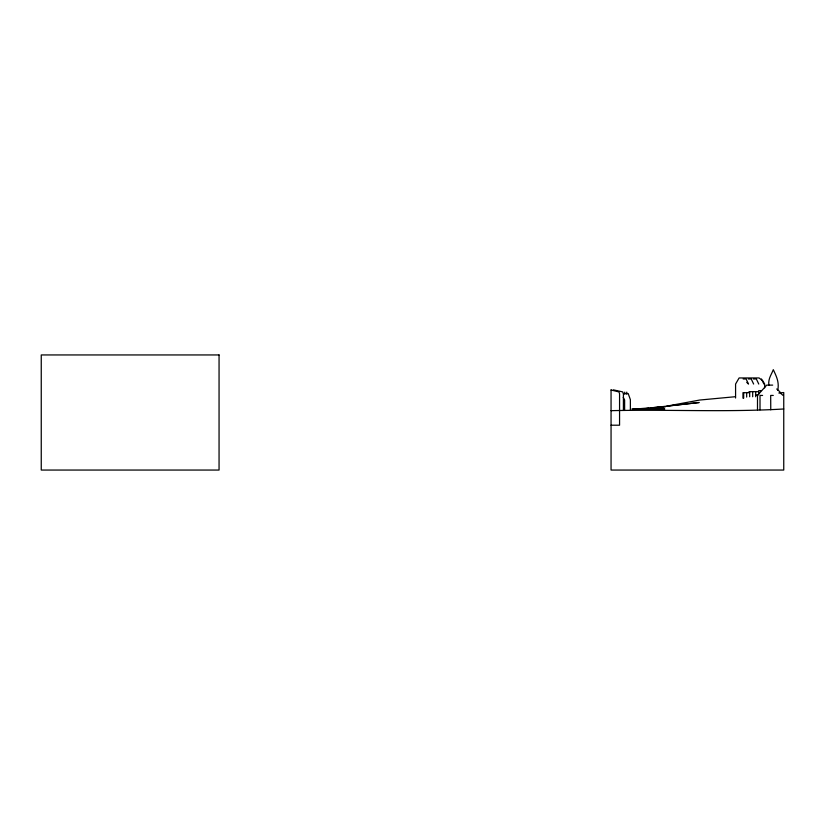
<?xml version="1.0" encoding="UTF-8"?>
<svg xmlns="http://www.w3.org/2000/svg" width="825" height="825" viewBox="0 0 825 825"><rect width="100%" height="100%" fill="white"/><g stroke="black" fill="none" stroke-linecap="round" stroke-linejoin="round"><path stroke-width="1.24" d="M666.827 406.127L699.775 400.032L735.054 396.743M660.619 407.241L663.094 406.797M644.655 408.736L648.45 408.241M650.987 407.911L699.146 402.517L669.694 405.828M645.655 408.829L649.378 408.416M653.101 407.993L665.507 406.612L632.558 409.252L664.816 409.035L631.868 409.025M778.821 393.02L783.75 392.535L783.75 470.054L611.057 470.054L611.057 389.864M755.473 395.123L758.031 394.927M783.75 408.983C726.598 412.356 669.292 409.355 612.119 410.644L611.057 410.654M743.15 378.974L746.089 378.974L748.512 384.048L746.728 382.357M748.275 378.974L751.214 378.974L753.637 384.048M753.4 378.974L756.339 378.974L758.763 384.048M772.685 385.12L766.683 385.12L757.494 395.433L757.494 409.808M760.887 390.658L758.691 390.658L758.691 394.36M748.976 391.669L757.886 391.669M748.873 392.69L742.964 392.69L742.964 398.186M623.432 393.577L628.196 393.577L630.372 399.671L630.372 409.829M762.599 395.433L760.011 395.433L760.011 409.808M773.273 395.433L770.684 395.433L770.767 409.808M611.057 425.205L619.565 425.205L619.565 393.721L618.946 391.896L611.057 390.019M613.367 389.864L622.669 391.896L623.411 393.721L623.411 410.097M776.707 388.977L779.924 391.793M780.089 392.813L783.09 395.433M761.475 378.974L763.898 384.048M623.246 397.361L624.618 399.929L624.618 409.953M624.092 399.506L624.185 409.953M777.727 390.421C779.512 381.913 776.17 376.004 773.303 369.652C771.385 374.808 767.972 378.716 768.879 385.316M764.662 387.863L764.662 384.048L762.805 380.841L759.041 377.953L739.107 377.953L735.58 384.048L735.58 398.021M755.69 391.669L755.69 396.753M752.678 391.669L752.678 396.753M749.678 391.669L749.678 396.753M746.666 392.69L746.666 397.093M743.665 392.69L743.665 398.186M626.773 392.133L626.773 394.164M624.742 392.133L624.742 394.164M219.058 354.946L41.25 354.946L41.25 470.054L219.058 470.054L219.058 354.946"/></g></svg>
